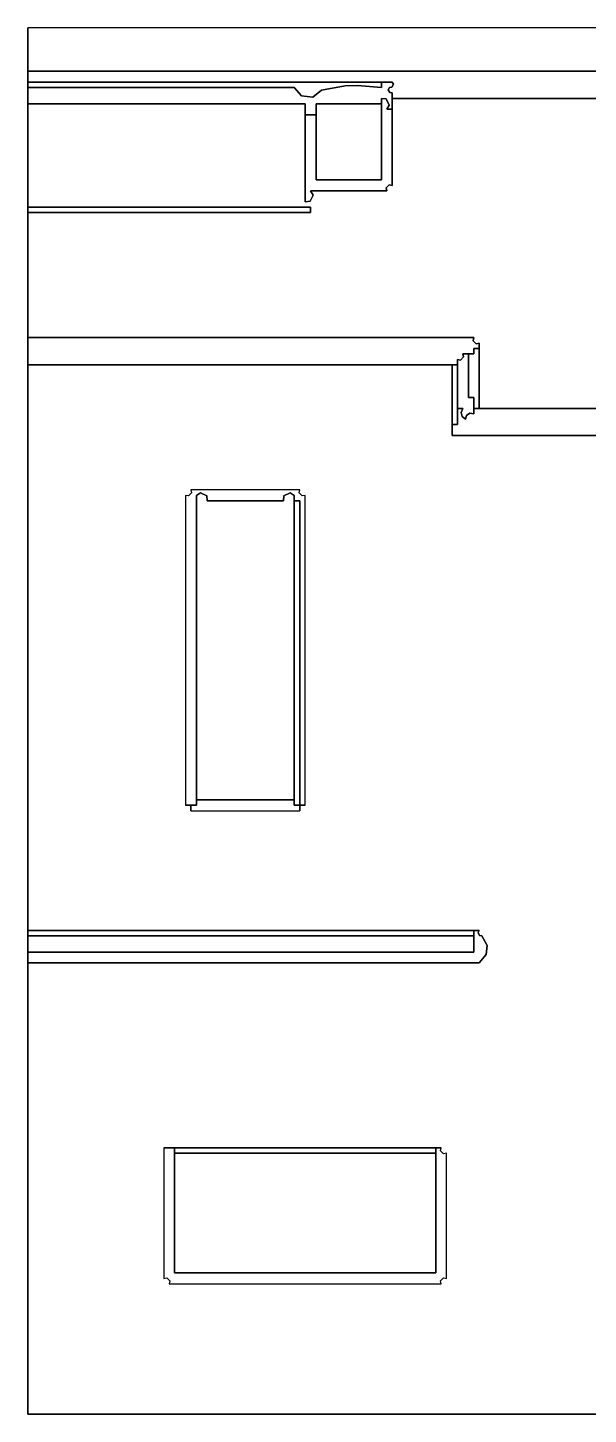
# Model space of a CAD drawing. Extents: x 0.01 to 7.89, y -0.01 to 3.53.
# Drawn here: x 0.014 to 1.445, y -0.014 to 3.529 of the extents above; entities that cross this region are included whole.
import ezdxf

# ---------------------------------------------------------------- set-up
doc = ezdxf.new("R2010")
doc.units = 0
doc.header["$LTSCALE"] = 0.40404
doc.layers.get('0').update_dxf_attribs({"linetype": 'CONTINUOUS'})

msp = doc.modelspace()

# ---------------------------------------------------------------- linework, layer by layer
for p, q in [((3.16461, 3.528582), (0.013892, 3.528582)), ((0.013892, 3.528582), (0.013892, 3.417445)), ((0.013892, 3.417445), (0.013892, 3.528582)), ((0.013892, 3.528582), (0.013892, 3.417445)), ((7.251652, 3.417445), (0.013892, 3.417445)), ((0.013892, 3.417445), (7.251652, 3.417445)), ((7.251652, 3.417445), (0.013892, 3.417445)), ((0.013892, 3.417445), (0.013892, 3.389661)), ((0.013892, 3.389661), (0.013892, 3.417445)), ((0.013892, 3.417445), (0.013892, 3.389661)), ((0.013892, 3.417445), (7.265544, 3.417445)), ((7.265544, 3.417445), (0.013892, 3.417445)), ((0.013892, 3.417445), (7.265544, 3.417445)), ((0.013892, 3.389661), (0.94466, 3.389661)), ((0.94466, 3.389661), (0.013892, 3.389661)), ((0.013892, 3.389661), (0.94466, 3.389661)), ((0.916876, 3.389661), (0.013892, 3.389661)), ((0.013892, 3.389661), (0.916876, 3.389661)), ((0.916876, 3.389661), (0.013892, 3.389661)), ((0.013892, 3.389661), (0.013892, 3.375769)), ((0.013892, 3.375769), (0.013892, 3.389661)), ((0.013892, 3.389661), (0.013892, 3.375769)), ((0.013892, 3.375769), (0.694603, 3.375769)), ((0.694603, 3.375769), (0.013892, 3.375769)), ((0.013892, 3.375769), (0.694603, 3.375769)), ((0.694603, 3.375769), (0.013892, 3.375769)), ((0.013892, 3.375769), (0.694603, 3.375769)), ((0.694603, 3.375769), (0.013892, 3.375769)), ((0.013892, 3.375769), (0.013892, 3.334093)), ((0.013892, 3.334093), (0.013892, 3.375769)), ((0.013892, 3.375769), (0.013892, 3.334093)), ((0.694603, 3.375769), (0.712688, 3.354495)), ((0.712688, 3.354495), (0.694603, 3.375769)), ((0.742123, 3.351551), (0.764063, 3.368823)), ((0.764063, 3.368823), (0.742123, 3.351551)), ((0.764063, 3.368823), (0.824254, 3.379825)), ((0.824254, 3.379825), (0.764063, 3.368823)), ((0.824254, 3.379825), (0.855935, 3.381265)), ((0.855935, 3.381265), (0.824254, 3.379825)), ((0.855935, 3.381265), (0.916876, 3.375769)), ((0.916876, 3.375769), (0.855935, 3.381265)), ((0.916876, 3.375769), (0.916876, 3.389661)), ((0.916876, 3.389661), (0.916876, 3.375769)), ((0.916876, 3.375769), (0.916876, 3.389661)), ((0.94466, 3.389661), (0.916876, 3.389661)), ((0.916876, 3.389661), (0.94466, 3.389661)), ((0.94466, 3.389661), (0.916876, 3.389661)), ((0.916876, 3.389661), (0.916876, 3.375769)), ((0.916876, 3.375769), (0.916876, 3.389661)), ((0.916876, 3.389661), (0.916876, 3.375769)), ((0.937714, 3.375769), (0.93469, 3.370341)), ((0.93469, 3.370341), (0.937714, 3.375769)), ((0.93469, 3.370341), (0.938504, 3.362715)), ((0.938504, 3.362715), (0.93469, 3.370341)), ((0.943891, 3.376433), (0.937714, 3.375769)), ((0.937714, 3.375769), (0.943891, 3.376433)), ((0.947834, 3.384321), (0.943891, 3.376433)), ((0.943891, 3.376433), (0.947834, 3.384321)), ((0.94466, 3.389661), (0.947834, 3.384321)), ((0.947834, 3.384321), (0.94466, 3.389661)), ((0.013892, 3.334093), (0.722387, 3.334093)), ((0.722387, 3.334093), (0.013892, 3.334093)), ((0.013892, 3.334093), (0.722387, 3.334093)), ((0.722387, 3.334093), (0.013892, 3.334093)), ((0.013892, 3.334093), (0.722387, 3.334093)), ((0.722387, 3.334093), (0.013892, 3.334093)), ((0.013892, 3.334093), (0.013892, 3.070144)), ((0.013892, 3.070144), (0.013892, 3.334093)), ((0.013892, 3.334093), (0.013892, 3.070144)), ((0.712688, 3.354495), (0.742123, 3.351551)), ((0.742123, 3.351551), (0.712688, 3.354495)), ((0.722387, 3.334093), (0.722387, 3.306309)), ((0.722387, 3.306309), (0.722387, 3.334093)), ((0.722387, 3.334093), (0.722387, 3.306309)), ((0.722387, 3.084036), (0.722387, 3.334093)), ((0.722387, 3.334093), (0.722387, 3.084036)), ((0.722387, 3.084036), (0.722387, 3.334093)), ((0.750171, 3.306309), (0.750171, 3.334093)), ((0.750171, 3.334093), (0.750171, 3.306309)), ((0.750171, 3.306309), (0.750171, 3.334093)), ((0.750171, 3.334093), (0.916876, 3.334093)), ((0.916876, 3.334093), (0.750171, 3.334093)), ((0.750171, 3.334093), (0.916876, 3.334093)), ((0.916876, 3.334093), (0.750171, 3.334093)), ((0.750171, 3.334093), (0.916876, 3.334093)), ((0.916876, 3.334093), (0.750171, 3.334093)), ((0.750171, 3.334093), (0.750171, 3.139604)), ((0.750171, 3.139604), (0.750171, 3.334093)), ((0.750171, 3.334093), (0.750171, 3.139604)), ((0.916876, 3.334093), (0.916876, 3.347985)), ((0.916876, 3.347985), (0.916876, 3.334093)), ((0.916876, 3.334093), (0.916876, 3.347985)), ((0.916876, 3.347985), (0.92923, 3.346656)), ((0.92923, 3.346656), (0.916876, 3.347985)), ((0.916876, 3.347985), (0.916876, 3.139604)), ((0.916876, 3.139604), (0.916876, 3.347985)), ((0.916876, 3.347985), (0.916876, 3.139604)), ((0.916876, 3.139604), (0.916876, 3.334093)), ((0.916876, 3.334093), (0.916876, 3.139604)), ((0.916876, 3.139604), (0.916876, 3.334093)), ((0.92923, 3.346656), (0.937117, 3.330881)), ((0.937117, 3.330881), (0.92923, 3.346656)), ((0.937117, 3.330881), (0.930768, 3.320201)), ((0.930768, 3.320201), (0.937117, 3.330881)), ((0.938504, 3.362715), (0.94466, 3.361877)), ((0.94466, 3.361877), (0.938504, 3.362715)), ((0.94466, 3.361877), (0.94466, 3.347985)), ((0.94466, 3.347985), (0.94466, 3.361877)), ((0.94466, 3.361877), (0.94466, 3.347985)), ((0.94466, 3.320201), (0.94466, 3.361877)), ((0.94466, 3.361877), (0.94466, 3.320201)), ((0.94466, 3.320201), (0.94466, 3.361877)), ((0.94466, 3.347985), (1.48645, 3.347985)), ((1.48645, 3.347985), (0.94466, 3.347985)), ((0.94466, 3.347985), (1.48645, 3.347985)), ((1.48645, 3.347985), (0.94466, 3.347985)), ((0.94466, 3.347985), (1.48645, 3.347985)), ((1.48645, 3.347985), (0.94466, 3.347985)), ((0.94466, 3.347985), (0.94466, 3.125712)), ((0.94466, 3.125712), (0.94466, 3.347985)), ((0.94466, 3.347985), (0.94466, 3.125712)), ((0.722387, 3.306309), (0.750171, 3.306309)), ((0.750171, 3.306309), (0.722387, 3.306309)), ((0.722387, 3.306309), (0.750171, 3.306309)), ((0.750171, 3.306309), (0.722387, 3.306309)), ((0.722387, 3.306309), (0.750171, 3.306309)), ((0.750171, 3.306309), (0.722387, 3.306309)), ((0.722387, 3.306309), (0.722387, 3.084036)), ((0.722387, 3.084036), (0.722387, 3.306309)), ((0.722387, 3.306309), (0.722387, 3.084036)), ((0.750171, 3.139604), (0.750171, 3.306309)), ((0.750171, 3.306309), (0.750171, 3.139604)), ((0.750171, 3.139604), (0.750171, 3.306309)), ((0.930768, 3.320201), (0.94466, 3.320201)), ((0.94466, 3.320201), (0.930768, 3.320201)), ((0.930768, 3.320201), (0.94466, 3.320201)), ((0.94466, 3.320201), (0.930768, 3.320201)), ((0.930768, 3.320201), (0.94466, 3.320201)), ((0.94466, 3.320201), (0.930768, 3.320201)), ((0.94466, 3.125712), (0.94466, 3.320201)), ((0.94466, 3.320201), (0.94466, 3.125712)), ((0.94466, 3.125712), (0.94466, 3.320201)), ((0.750171, 3.139604), (0.816853, 3.139604)), ((0.816853, 3.139604), (0.750171, 3.139604)), ((0.816853, 3.139604), (0.850194, 3.139604)), ((0.850194, 3.139604), (0.816853, 3.139604)), ((0.850194, 3.139604), (0.916876, 3.139604)), ((0.916876, 3.139604), (0.850194, 3.139604)), ((0.929094, 3.119498), (0.936981, 3.127386)), ((0.936981, 3.127386), (0.929094, 3.119498)), ((0.930768, 3.11182), (0.929094, 3.119498)), ((0.929094, 3.119498), (0.930768, 3.11182)), ((0.936981, 3.127386), (0.94466, 3.125712)), ((0.94466, 3.125712), (0.936981, 3.127386)), ((0.722387, 3.084036), (0.734741, 3.085365)), ((0.734741, 3.085365), (0.722387, 3.084036)), ((0.734741, 3.085365), (0.742628, 3.101139)), ((0.742628, 3.101139), (0.734741, 3.085365)), ((0.742628, 3.101139), (0.736279, 3.11182)), ((0.736279, 3.11182), (0.814074, 3.11182)), ((0.814074, 3.11182), (0.736279, 3.11182)), ((0.736279, 3.11182), (0.742628, 3.101139)), ((0.814074, 3.11182), (0.852972, 3.11182)), ((0.852972, 3.11182), (0.814074, 3.11182)), ((0.852972, 3.11182), (0.930768, 3.11182)), ((0.930768, 3.11182), (0.852972, 3.11182)), ((0.736279, 3.070144), (0.013892, 3.070144)), ((0.013892, 3.070144), (0.736279, 3.070144)), ((0.736279, 3.070144), (0.013892, 3.070144)), ((0.013892, 3.070144), (0.013892, 3.056252)), ((0.013892, 3.056252), (0.013892, 3.070144)), ((0.013892, 3.070144), (0.013892, 3.056252)), ((0.013892, 3.070144), (0.736279, 3.070144)), ((0.736279, 3.070144), (0.013892, 3.070144)), ((0.013892, 3.070144), (0.736279, 3.070144)), ((0.013892, 3.056252), (0.736279, 3.056252)), ((0.736279, 3.056252), (0.013892, 3.056252)), ((0.013892, 3.056252), (0.736279, 3.056252)), ((0.736279, 3.056252), (0.013892, 3.056252)), ((0.013892, 3.056252), (0.736279, 3.056252)), ((0.736279, 3.056252), (0.013892, 3.056252)), ((0.013892, 3.056252), (0.013892, 2.736734)), ((0.013892, 2.736734), (0.013892, 3.056252)), ((0.013892, 3.056252), (0.013892, 2.736734)), ((0.736279, 3.064587), (0.736279, 3.070144)), ((0.736279, 3.070144), (0.736279, 3.064587)), ((0.736279, 3.061809), (0.736279, 3.064587)), ((0.736279, 3.064587), (0.736279, 3.061809)), ((0.736279, 3.056252), (0.736279, 3.061809)), ((0.736279, 3.061809), (0.736279, 3.056252)), ((1.15304, 2.736734), (0.013892, 2.736734)), ((0.013892, 2.736734), (1.15304, 2.736734)), ((1.15304, 2.736734), (0.013892, 2.736734)), ((0.013892, 2.736734), (0.013892, 2.667274)), ((0.013892, 2.667274), (0.013892, 2.736734)), ((0.013892, 2.736734), (0.013892, 2.667274)), ((0.013892, 2.736734), (1.15304, 2.736734)), ((1.15304, 2.736734), (0.013892, 2.736734)), ((0.013892, 2.736734), (1.15304, 2.736734)), ((1.151367, 2.729056), (1.15304, 2.736734)), ((1.15304, 2.736734), (1.151367, 2.729056)), ((1.159254, 2.721169), (1.151367, 2.729056)), ((1.151367, 2.729056), (1.159254, 2.721169)), ((1.12693, 2.68738), (1.125256, 2.695058)), ((1.125256, 2.695058), (1.15304, 2.695058)), ((1.15304, 2.695058), (1.125256, 2.695058)), ((1.125256, 2.695058), (1.15304, 2.695058)), ((1.139148, 2.695058), (1.125256, 2.695058)), ((1.125256, 2.695058), (1.139148, 2.695058)), ((1.139148, 2.695058), (1.125256, 2.695058)), ((1.125256, 2.695058), (1.12693, 2.68738)), ((1.15304, 2.695058), (1.139148, 2.695058)), ((1.139148, 2.695058), (1.15304, 2.695058)), ((1.15304, 2.695058), (1.139148, 2.695058)), ((1.139148, 2.695058), (1.139148, 2.583922)), ((1.139148, 2.583922), (1.139148, 2.695058)), ((1.139148, 2.695058), (1.139148, 2.583922)), ((1.139148, 2.583922), (1.139148, 2.695058)), ((1.139148, 2.695058), (1.139148, 2.583922)), ((1.139148, 2.583922), (1.139148, 2.695058)), ((1.15304, 2.703394), (1.15304, 2.70895)), ((1.15304, 2.70895), (1.166932, 2.70895)), ((1.166932, 2.70895), (1.15304, 2.70895)), ((1.15304, 2.70895), (1.166932, 2.70895)), ((1.166932, 2.70895), (1.15304, 2.70895)), ((1.15304, 2.70895), (1.166932, 2.70895)), ((1.166932, 2.70895), (1.15304, 2.70895)), ((1.15304, 2.70895), (1.15304, 2.703394)), ((1.15304, 2.700615), (1.15304, 2.703394)), ((1.15304, 2.703394), (1.15304, 2.700615)), ((1.15304, 2.695058), (1.15304, 2.700615)), ((1.15304, 2.700615), (1.15304, 2.695058)), ((1.166932, 2.722842), (1.159254, 2.721169)), ((1.159254, 2.721169), (1.166932, 2.722842)), ((1.166932, 2.70895), (1.166932, 2.722842)), ((1.166932, 2.722842), (1.166932, 2.70895)), ((1.166932, 2.70895), (1.166932, 2.722842)), ((1.166932, 2.722842), (1.166932, 2.556138)), ((1.166932, 2.556138), (1.166932, 2.722842)), ((1.166932, 2.722842), (1.166932, 2.556138)), ((1.166932, 2.556138), (1.166932, 2.70895)), ((1.166932, 2.70895), (1.166932, 2.556138)), ((1.166932, 2.556138), (1.166932, 2.70895)), ((0.013892, 2.667274), (1.111364, 2.667274)), ((1.111364, 2.667274), (0.013892, 2.667274)), ((0.013892, 2.667274), (1.111364, 2.667274)), ((1.097472, 2.667274), (0.013892, 2.667274)), ((0.013892, 2.667274), (1.097472, 2.667274)), ((1.097472, 2.667274), (0.013892, 2.667274)), ((0.013892, 2.667274), (0.013892, 1.222501)), ((0.013892, 1.222501), (0.013892, 2.667274)), ((0.013892, 2.667274), (0.013892, 1.222501)), ((1.097472, 2.486678), (1.097472, 2.667274)), ((1.097472, 2.667274), (1.097472, 2.486678)), ((1.097472, 2.486678), (1.097472, 2.667274)), ((1.111364, 2.667274), (1.097472, 2.667274)), ((1.097472, 2.667274), (1.111364, 2.667274)), ((1.111364, 2.667274), (1.097472, 2.667274)), ((1.097472, 2.667274), (1.097472, 2.514462)), ((1.097472, 2.514462), (1.097472, 2.667274)), ((1.097472, 2.667274), (1.097472, 2.514462)), ((1.111364, 2.667274), (1.111364, 2.681166)), ((1.111364, 2.681166), (1.111364, 2.667274)), ((1.111364, 2.667274), (1.111364, 2.681166)), ((1.111364, 2.681166), (1.119043, 2.679493)), ((1.119043, 2.679493), (1.111364, 2.681166)), ((1.111364, 2.681166), (1.111364, 2.556138)), ((1.111364, 2.556138), (1.111364, 2.681166)), ((1.111364, 2.681166), (1.111364, 2.556138)), ((1.111364, 2.514462), (1.111364, 2.667274)), ((1.111364, 2.667274), (1.111364, 2.514462)), ((1.111364, 2.514462), (1.111364, 2.667274)), ((1.119043, 2.679493), (1.12693, 2.68738)), ((1.12693, 2.68738), (1.119043, 2.679493)), ((1.111364, 2.556138), (1.125256, 2.556138)), ((1.125256, 2.556138), (1.111364, 2.556138)), ((1.111364, 2.556138), (1.125256, 2.556138)), ((1.125256, 2.556138), (1.111364, 2.556138)), ((1.111364, 2.556138), (1.125256, 2.556138)), ((1.125256, 2.556138), (1.111364, 2.556138)), ((1.111364, 2.556138), (1.111364, 2.514462)), ((1.111364, 2.514462), (1.111364, 2.556138)), ((1.111364, 2.556138), (1.111364, 2.514462)), ((1.125256, 2.556138), (1.120898, 2.545544)), ((1.120898, 2.545544), (1.125256, 2.556138)), ((1.139148, 2.583922), (1.144705, 2.583922)), ((1.144705, 2.583922), (1.139148, 2.583922)), ((1.144705, 2.583922), (1.147484, 2.583922)), ((1.147484, 2.583922), (1.144705, 2.583922)), ((1.147484, 2.583922), (1.15304, 2.583922)), ((1.15304, 2.583922), (1.147484, 2.583922)), ((1.15304, 2.583922), (1.15304, 2.556138)), ((1.15304, 2.556138), (1.15304, 2.583922)), ((1.15304, 2.583922), (1.15304, 2.556138)), ((1.15304, 2.542246), (1.15304, 2.583922)), ((1.15304, 2.583922), (1.15304, 2.542246)), ((1.15304, 2.542246), (1.15304, 2.583922)), ((1.15304, 2.556138), (1.166932, 2.556138)), ((1.166932, 2.556138), (1.15304, 2.556138)), ((1.15304, 2.556138), (1.166932, 2.556138)), ((1.55591, 2.556138), (1.15304, 2.556138)), ((1.15304, 2.556138), (1.55591, 2.556138)), ((1.55591, 2.556138), (1.15304, 2.556138)), ((1.15304, 2.556138), (1.15304, 2.542246)), ((1.15304, 2.542246), (1.15304, 2.556138)), ((1.15304, 2.556138), (1.15304, 2.542246)), ((1.166932, 2.556138), (1.55591, 2.556138)), ((1.55591, 2.556138), (1.166932, 2.556138)), ((1.166932, 2.556138), (1.55591, 2.556138)), ((1.120898, 2.545544), (1.123371, 2.53565)), ((1.123371, 2.53565), (1.120898, 2.545544)), ((1.123371, 2.53565), (1.132202, 2.528354)), ((1.132202, 2.528354), (1.123371, 2.53565)), ((1.132202, 2.528354), (1.134502, 2.538104)), ((1.134502, 2.538104), (1.132202, 2.528354)), ((1.134502, 2.538104), (1.143156, 2.543873)), ((1.143156, 2.543873), (1.134502, 2.538104)), ((1.143156, 2.543873), (1.15304, 2.542246)), ((1.15304, 2.542246), (1.143156, 2.543873)), ((1.097472, 2.514462), (1.111364, 2.514462)), ((1.111364, 2.514462), (1.097472, 2.514462)), ((1.097472, 2.514462), (1.111364, 2.514462)), ((1.111364, 2.514462), (1.097472, 2.514462)), ((1.097472, 2.514462), (1.111364, 2.514462)), ((1.111364, 2.514462), (1.097472, 2.514462)), ((1.097472, 2.514462), (1.097472, 2.486678)), ((1.097472, 2.486678), (1.097472, 2.514462)), ((1.097472, 2.514462), (1.097472, 2.486678)), ((1.253063, 2.486678), (1.097472, 2.486678)), ((1.097472, 2.486678), (1.253063, 2.486678)), ((1.330859, 2.486678), (1.253063, 2.486678)), ((1.253063, 2.486678), (1.330859, 2.486678)), ((1.48645, 2.486678), (1.330859, 2.486678)), ((1.330859, 2.486678), (1.48645, 2.486678)), ((0.431969, 2.340009), (0.424509, 2.33255)), ((0.54179, 2.347757), (0.430654, 2.347757)), ((0.430654, 2.347757), (0.431969, 2.340009)), ((0.444546, 2.333865), (0.455226, 2.340214)), ((0.455226, 2.340214), (0.444546, 2.333865)), ((0.455226, 2.340214), (0.471001, 2.332327)), ((0.471001, 2.332327), (0.455226, 2.340214)), ((0.597358, 2.347757), (0.54179, 2.347757)), ((0.708495, 2.347757), (0.597358, 2.347757)), ((0.668147, 2.332327), (0.683922, 2.340214)), ((0.683922, 2.340214), (0.668147, 2.332327)), ((0.683922, 2.340214), (0.694603, 2.333865)), ((0.694603, 2.333865), (0.683922, 2.340214)), ((0.707179, 2.340009), (0.708495, 2.347757)), ((0.714639, 2.33255), (0.707179, 2.340009)), ((0.424509, 2.33255), (0.416762, 2.333865)), ((0.416762, 2.333865), (0.416762, 2.017126)), ((0.444546, 1.542018), (0.444546, 2.333865)), ((0.444546, 2.333865), (0.444546, 1.542018)), ((0.444546, 1.542018), (0.444546, 2.333865)), ((0.444546, 2.333865), (0.444546, 1.55591)), ((0.444546, 1.55591), (0.444546, 2.333865)), ((0.444546, 2.333865), (0.444546, 1.55591)), ((0.471001, 2.332327), (0.47233, 2.319973)), ((0.47233, 2.319973), (0.471001, 2.332327)), ((0.47233, 2.319973), (0.550125, 2.319973)), ((0.550125, 2.319973), (0.47233, 2.319973)), ((0.550125, 2.319973), (0.589023, 2.319973)), ((0.589023, 2.319973), (0.550125, 2.319973)), ((0.589023, 2.319973), (0.666819, 2.319973)), ((0.666819, 2.319973), (0.589023, 2.319973)), ((0.666819, 2.319973), (0.668147, 2.332327)), ((0.668147, 2.332327), (0.666819, 2.319973)), ((0.694603, 2.333865), (0.694603, 2.319973)), ((0.694603, 2.319973), (0.694603, 2.333865)), ((0.694603, 2.333865), (0.694603, 2.319973)), ((0.694603, 1.55591), (0.694603, 2.333865)), ((0.694603, 2.333865), (0.694603, 1.55591)), ((0.694603, 1.55591), (0.694603, 2.333865)), ((0.694603, 2.319973), (0.708495, 2.319973)), ((0.708495, 2.319973), (0.694603, 2.319973)), ((0.694603, 2.319973), (0.708495, 2.319973)), ((0.708495, 2.319973), (0.694603, 2.319973)), ((0.694603, 2.319973), (0.708495, 2.319973)), ((0.708495, 2.319973), (0.694603, 2.319973)), ((0.694603, 2.319973), (0.694603, 1.542018)), ((0.694603, 1.542018), (0.694603, 2.319973)), ((0.694603, 2.319973), (0.694603, 1.542018)), ((0.708495, 2.319973), (0.708495, 1.542018)), ((0.708495, 1.542018), (0.708495, 2.319973)), ((0.708495, 2.319973), (0.708495, 1.542018)), ((0.708495, 1.542018), (0.708495, 2.319973)), ((0.708495, 2.319973), (0.708495, 1.542018)), ((0.708495, 1.542018), (0.708495, 2.319973)), ((0.722387, 2.333865), (0.714639, 2.33255)), ((0.722387, 2.017126), (0.722387, 2.333865)), ((0.416762, 2.017126), (0.416762, 1.858757)), ((0.722387, 1.858757), (0.722387, 2.017126)), ((0.416762, 1.858757), (0.416762, 1.542018)), ((0.722387, 1.542018), (0.722387, 1.858757)), ((0.416762, 1.542018), (0.444546, 1.542018)), ((0.444546, 1.542018), (0.416762, 1.542018)), ((0.416762, 1.542018), (0.444546, 1.542018)), ((0.444546, 1.542018), (0.430654, 1.542018)), ((0.430654, 1.542018), (0.444546, 1.542018)), ((0.444546, 1.542018), (0.430654, 1.542018)), ((0.430654, 1.542018), (0.430654, 1.528126)), ((0.430654, 1.528126), (0.430654, 1.542018)), ((0.430654, 1.542018), (0.430654, 1.528126)), ((0.430654, 1.528126), (0.54179, 1.528126)), ((0.694603, 1.55591), (0.444546, 1.55591)), ((0.444546, 1.55591), (0.694603, 1.55591)), ((0.694603, 1.55591), (0.444546, 1.55591)), ((0.444546, 1.55591), (0.444546, 1.542018)), ((0.444546, 1.542018), (0.444546, 1.55591)), ((0.444546, 1.55591), (0.444546, 1.542018)), ((0.444546, 1.55591), (0.694603, 1.55591)), ((0.694603, 1.55591), (0.444546, 1.55591)), ((0.444546, 1.55591), (0.694603, 1.55591)), ((0.54179, 1.528126), (0.597358, 1.528126)), ((0.597358, 1.528126), (0.708495, 1.528126)), ((0.694603, 1.542018), (0.694603, 1.55591)), ((0.694603, 1.55591), (0.694603, 1.542018)), ((0.694603, 1.542018), (0.694603, 1.55591)), ((0.708495, 1.542018), (0.694603, 1.542018)), ((0.694603, 1.542018), (0.708495, 1.542018)), ((0.708495, 1.542018), (0.694603, 1.542018)), ((0.694603, 1.542018), (0.708495, 1.542018)), ((0.708495, 1.542018), (0.694603, 1.542018)), ((0.694603, 1.542018), (0.708495, 1.542018)), ((0.708495, 1.528126), (0.708495, 1.542018)), ((0.708495, 1.542018), (0.708495, 1.528126)), ((0.708495, 1.528126), (0.708495, 1.542018)), ((0.708495, 1.542018), (0.722387, 1.542018)), ((0.722387, 1.542018), (0.708495, 1.542018)), ((0.708495, 1.542018), (0.722387, 1.542018)), ((0.013892, 1.222501), (1.166932, 1.222501)), ((1.166932, 1.222501), (0.013892, 1.222501)), ((0.013892, 1.222501), (1.166932, 1.222501)), ((1.15304, 1.222501), (0.013892, 1.222501)), ((0.013892, 1.222501), (1.15304, 1.222501)), ((1.15304, 1.222501), (0.013892, 1.222501)), ((0.013892, 1.222501), (0.013892, 1.208609)), ((0.013892, 1.208609), (0.013892, 1.222501)), ((0.013892, 1.222501), (0.013892, 1.208609)), ((0.013892, 1.208609), (1.15304, 1.208609)), ((1.15304, 1.208609), (0.013892, 1.208609)), ((0.013892, 1.208609), (1.15304, 1.208609)), ((1.15304, 1.208609), (0.013892, 1.208609)), ((0.013892, 1.208609), (1.15304, 1.208609)), ((1.15304, 1.208609), (0.013892, 1.208609)), ((0.013892, 1.208609), (0.013892, 1.166932)), ((0.013892, 1.166932), (0.013892, 1.208609)), ((0.013892, 1.208609), (0.013892, 1.166932)), ((1.15304, 1.208609), (1.15304, 1.222501)), ((1.15304, 1.222501), (1.15304, 1.208609)), ((1.15304, 1.208609), (1.15304, 1.222501)), ((1.166932, 1.222501), (1.15304, 1.222501)), ((1.15304, 1.222501), (1.166932, 1.222501)), ((1.166932, 1.222501), (1.15304, 1.222501)), ((1.15304, 1.222501), (1.15304, 1.166932)), ((1.15304, 1.166932), (1.15304, 1.222501)), ((1.15304, 1.222501), (1.15304, 1.166932)), ((1.15304, 1.166932), (1.15304, 1.208609)), ((1.15304, 1.208609), (1.15304, 1.166932)), ((1.15304, 1.166932), (1.15304, 1.208609)), ((1.166932, 1.222501), (1.163758, 1.21716)), ((1.163758, 1.21716), (1.166932, 1.222501)), ((1.163758, 1.21716), (1.167701, 1.209273)), ((1.167701, 1.209273), (1.163758, 1.21716)), ((1.167701, 1.209273), (1.173878, 1.208609)), ((1.173878, 1.208609), (1.167701, 1.209273)), ((1.173878, 1.208609), (1.187262, 1.184102)), ((1.187262, 1.184102), (1.173878, 1.208609)), ((1.187262, 1.184102), (1.184904, 1.160519)), ((1.184904, 1.160519), (1.187262, 1.184102)), ((0.013892, 1.166932), (1.15304, 1.166932)), ((1.15304, 1.166932), (0.013892, 1.166932)), ((0.013892, 1.166932), (1.15304, 1.166932)), ((1.15304, 1.166932), (0.013892, 1.166932)), ((0.013892, 1.166932), (1.15304, 1.166932)), ((1.15304, 1.166932), (0.013892, 1.166932)), ((0.013892, 1.166932), (0.013892, 1.139148)), ((0.013892, 1.139148), (0.013892, 1.166932)), ((0.013892, 1.166932), (0.013892, 1.139148)), ((1.166932, 1.139148), (0.013892, 1.139148)), ((0.013892, 1.139148), (1.166932, 1.139148)), ((1.166932, 1.139148), (0.013892, 1.139148)), ((0.013892, 1.139148), (0.013892, -0.013892)), ((0.013892, -0.013892), (0.013892, 1.139148)), ((0.013892, 1.139148), (0.013892, -0.013892)), ((0.013892, 1.139148), (1.166932, 1.139148)), ((1.166932, 1.139148), (0.013892, 1.139148)), ((0.013892, 1.139148), (1.166932, 1.139148)), ((1.184904, 1.160519), (1.166932, 1.139148)), ((1.166932, 1.139148), (1.184904, 1.160519)), ((0.388977, 0.666819), (0.361193, 0.666819)), ((0.361193, 0.666819), (0.388977, 0.666819)), ((0.388977, 0.666819), (0.361193, 0.666819)), ((0.361193, 0.666819), (0.361193, 0.533455)), ((0.388977, 0.347301), (0.388977, 0.666819)), ((0.388977, 0.666819), (0.388977, 0.347301)), ((0.388977, 0.347301), (0.388977, 0.666819)), ((1.055796, 0.666819), (0.388977, 0.666819)), ((0.388977, 0.666819), (1.055796, 0.666819)), ((1.055796, 0.666819), (0.388977, 0.666819)), ((0.388977, 0.666819), (0.388977, 0.652926)), ((0.388977, 0.652926), (0.388977, 0.666819)), ((0.388977, 0.666819), (0.388977, 0.652926)), ((0.388977, 0.652926), (1.055796, 0.652926)), ((1.055796, 0.652926), (0.388977, 0.652926)), ((0.388977, 0.652926), (1.055796, 0.652926)), ((1.055796, 0.652926), (0.388977, 0.652926)), ((0.388977, 0.652926), (1.055796, 0.652926)), ((1.055796, 0.652926), (0.388977, 0.652926)), ((0.388977, 0.652926), (0.388977, 0.347301)), ((0.388977, 0.347301), (0.388977, 0.652926)), ((0.388977, 0.652926), (0.388977, 0.347301)), ((1.069688, 0.666819), (1.055796, 0.666819)), ((1.055796, 0.666819), (1.069688, 0.666819)), ((1.069688, 0.666819), (1.055796, 0.666819)), ((1.055796, 0.666819), (1.055796, 0.347301)), ((1.055796, 0.347301), (1.055796, 0.666819)), ((1.055796, 0.666819), (1.055796, 0.347301)), ((1.055796, 0.652926), (1.055796, 0.666819)), ((1.055796, 0.666819), (1.055796, 0.652926)), ((1.055796, 0.652926), (1.055796, 0.666819)), ((1.055796, 0.347301), (1.055796, 0.652926)), ((1.055796, 0.652926), (1.055796, 0.347301)), ((1.055796, 0.347301), (1.055796, 0.652926)), ((1.068015, 0.65914), (1.069688, 0.666819)), ((1.075902, 0.651253), (1.068015, 0.65914)), ((1.08358, 0.652926), (1.075902, 0.651253)), ((1.08358, 0.52512), (1.08358, 0.652926)), ((0.361193, 0.533455), (0.361193, 0.466773)), ((1.08358, 0.461216), (1.08358, 0.52512)), ((0.361193, 0.466773), (0.361193, 0.333409)), ((1.08358, 0.333409), (1.08358, 0.461216)), ((0.361193, 0.333409), (0.368941, 0.334725)), ((0.368941, 0.334725), (0.376401, 0.327265)), ((0.376401, 0.327265), (0.375085, 0.319517)), ((0.375085, 0.319517), (0.652926, 0.319517)), ((0.655705, 0.347301), (0.388977, 0.347301)), ((0.388977, 0.347301), (0.655705, 0.347301)), ((0.652926, 0.319517), (0.791847, 0.319517)), ((0.789069, 0.347301), (0.655705, 0.347301)), ((0.655705, 0.347301), (0.789069, 0.347301)), ((1.055796, 0.347301), (0.789069, 0.347301)), ((0.789069, 0.347301), (1.055796, 0.347301)), ((0.791847, 0.319517), (1.069688, 0.319517)), ((1.068373, 0.327265), (1.075832, 0.334725)), ((1.069688, 0.319517), (1.068373, 0.327265)), ((1.075832, 0.334725), (1.08358, 0.333409)), ((0.013892, -0.013892), (1.48645, -0.013892)), ((1.48645, -0.013892), (0.013892, -0.013892)), ((0.013892, -0.013892), (1.48645, -0.013892))]:
    msp.add_line(p, q)

doc.saveas('drawing.dxf')
